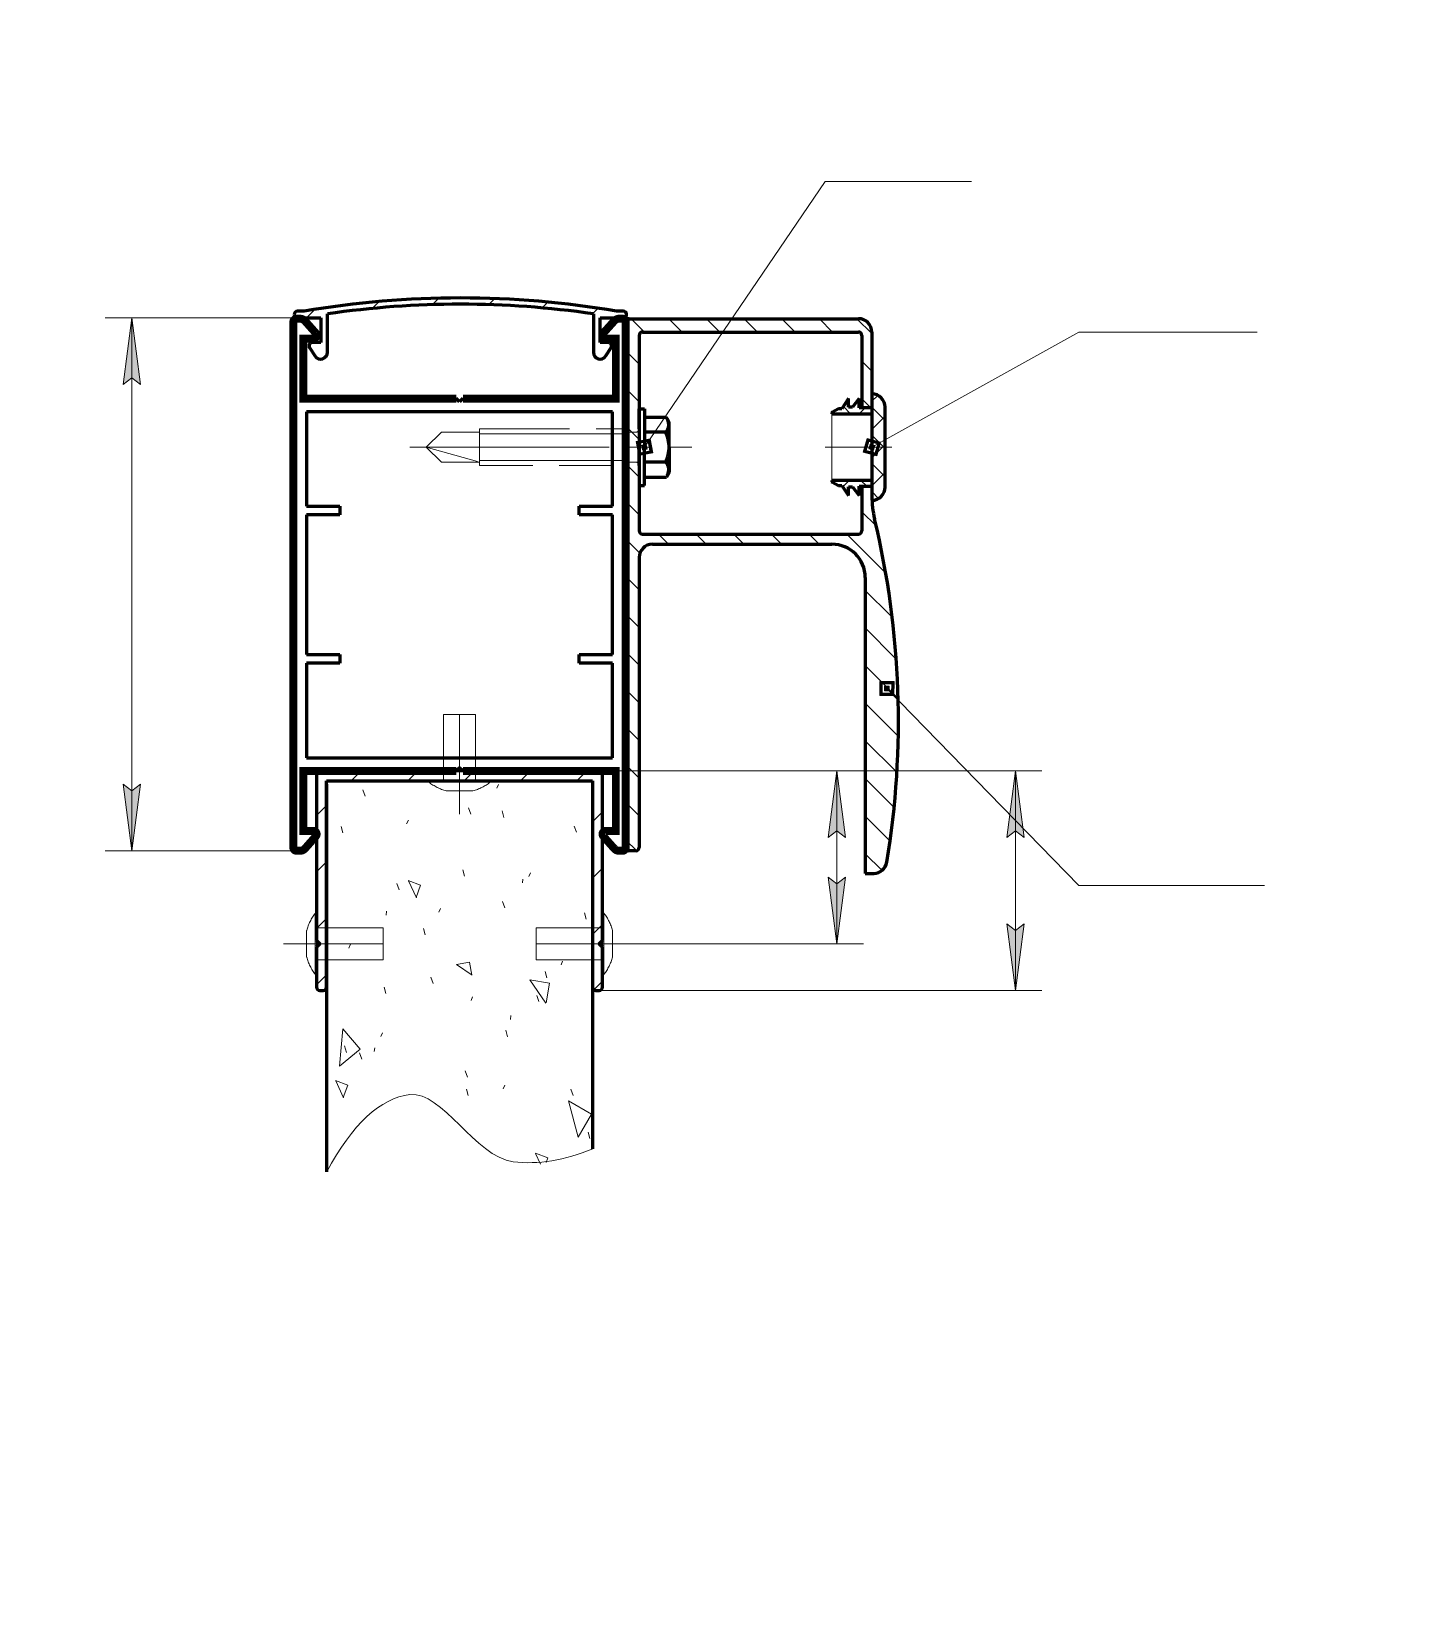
# Model space of a CAD drawing. Header units: millimetres. Extents: x 0 to 841, y 0 to 594.
# Drawn here: x 737.7 to 841, y 186 to 305.1 of the extents above; entities that cross this region are included whole.
import ezdxf

# ---------------------------------------------------------------- set-up
doc = ezdxf.new("R2010")
doc.units = ezdxf.units.MM
for name, pattern in [('K5LT32768', [0]), ('K5LT32769', [0]), ('K5LT32770', [0]), ('K5LT_AXLED', [19.5, 15, -1.5, 1.5, -1.5]), ('K5LT_BASIC', [0]), ('K5LT_DASHED', [6, 4, -2]), ('K5LT_THIN', [0]), ('K5LT_THIN_INCLUDED_TO_HATCHING', [0])]:
    doc.linetypes.add(name, pattern=pattern)
doc.layers.add('Системный слой', color=7, linetype='Continuous')

# ---------------------------------------------------------------- blocks, each defined once
blk = doc.blocks.new('U76')
at = {"layer": 'Системный слой', "color": 7, "linetype": 'K5LT32768', "lineweight": 18}
for p, q in [((800.89, 277.31), (801.34, 277.76)), ((797.89, 276.43), (798, 276.55)), ((799.29, 276.37), (798.75, 276.91)), ((799.94, 276.37), (800.39, 276.82)), ((801.89, 275.88), (800.89, 276.88)), ((800.89, 275.19), (801.89, 276.19)), ((801.89, 273.76), (800.89, 274.76)), ((800.89, 273.07), (801.89, 274.07)), ((800.86, 270.92), (801.89, 271.95)), ((801.89, 271.64), (800.89, 272.64)), ((798.21, 271.08), (797.92, 271.37)), ((798.71, 270.89), (799.19, 271.37)), ((800.5, 270.92), (800.05, 271.37)), ((801.4, 270.01), (800.89, 270.52))]:
    blk.add_line(p, q, dxfattribs=at)
blk = doc.blocks.new('U77')
at = {"layer": 'Системный слой', "color": 5, "linetype": 'K5LT_BASIC', "lineweight": 60, "true_color": 0x0000ff}
for p, q in [((782.64, 283.52), (799.89, 283.52)), ((782.39, 283.27), (782.39, 243.77)), ((783.64, 282.52), (799.89, 282.52)), ((800.89, 282.52), (800.89, 270.21)), ((783.39, 282.27), (783.39, 267.57)), ((800.14, 282.27), (800.14, 276.82)), ((800.14, 270.92), (800.14, 267.57)), ((783.64, 267.32), (799.89, 267.32)), ((784.39, 266.57), (797.89, 266.57)), ((783.39, 265.57), (783.39, 243.77)), ((800.39, 264.07), (800.39, 241.82)), ((783.14, 243.52), (782.64, 243.52)), ((800.39, 241.82), (801.03, 241.82))]:
    blk.add_line(p, q, dxfattribs=at)
for centre, radius, start, end in [((782.64, 283.27), 0.25, 90, 180), ((799.89, 282.52), 1, 0, 90), ((783.64, 282.27), 0.25, 90, 180), ((799.89, 282.27), 0.25, 0, 90), ((808.39, 270.21), 7.5, 180, 193.4748), ((737.73, 253.28), 65.16, 350.6199, 13.4748), ((783.64, 267.57), 0.25, 180, 270), ((799.89, 267.57), 0.25, 270, 0), ((784.39, 265.57), 1, 90, 180), ((797.89, 264.07), 2.5, 0, 90), ((782.64, 243.77), 0.25, 180, 270), ((783.14, 243.77), 0.25, 270, 0), ((801.03, 242.82), 1, 270, 350.6199)]:
    blk.add_arc(centre, radius, start, end, dxfattribs=at)

msp = doc.modelspace()

# ---------------------------------------------------------------- hatches: boundary and pattern name
at = {"layer": 'Системный слой'}
for points in [[(745.91, 278.58), (745.25, 283.58), (744.59, 278.58), (745.25, 279.08)], [(798.91, 244.52), (798.26, 249.52), (797.6, 244.52), (798.26, 245.02)], [(812.34, 244.52), (811.68, 249.52), (811.03, 244.52), (811.68, 245.02)], [(745.25, 243.52), (745.91, 248.52), (745.25, 248.02), (744.59, 248.52)], [(798.26, 236.53), (798.91, 241.53), (798.26, 241.03), (797.6, 241.53)], [(811.68, 233.02), (812.34, 238.02), (811.68, 237.52), (811.03, 238.02)]]:
    msp.add_hatch(color=7, dxfattribs=at).paths.add_polyline_path(points)
h = msp.add_hatch(dxfattribs=at)
h.set_pattern_fill('Металл', angle=-45, style=0, pattern_type=0)
h.set_pattern_definition([(-45, (0, 0), (1.4142136, 1.4142136), [])])
h.paths.add_polyline_path([(797.89, 266.57), (799.24, 266.18), (800.16, 265.13), (800.39, 264.07), (800.39, 241.82), (801.03, 241.82), (801.74, 242.11), (802.02, 242.66), (802.8, 249.83), (802.78, 257.05), (801.97, 264.22), (801.1, 268.46), (800.89, 270.21), (800.89, 269.87), (800.89, 270.92), (800.14, 270.92), (800.14, 267.57), (800.07, 267.39), (799.89, 267.32), (783.64, 267.32), (783.46, 267.39), (783.39, 267.57), (783.39, 282.27), (783.46, 282.45), (783.64, 282.52), (799.89, 282.52), (800.07, 282.45), (800.14, 282.27), (800.14, 276.82), (800.89, 276.82), (800.89, 282.52), (800.6, 283.23), (799.89, 283.52), (782.64, 283.52), (782.46, 283.45), (782.39, 283.27), (782.39, 243.77), (782.46, 243.59), (782.64, 243.52), (783.14, 243.52), (783.32, 243.59), (783.39, 243.77), (783.39, 265.57), (783.68, 266.28), (784.39, 266.57)])
h = msp.add_hatch(color=7, dxfattribs=at)
h.paths.add_polyline_path([(784.41, 273.44), (784.21, 274.49), (783.17, 274.29), (783.37, 273.25)])
h.paths.add_polyline_path([(784.2, 273.58), (784.07, 274.28), (783.38, 274.15), (783.51, 273.45)])
h.paths.add_polyline_path([(784, 273.72), (783.93, 274.07), (783.58, 274.01), (783.65, 273.66)])
h = msp.add_hatch(color=7, dxfattribs=at)
h.paths.add_polyline_path([(801.26, 273.21), (801.55, 274.23), (800.53, 274.52), (800.24, 273.5)])
h.paths.add_polyline_path([(801.33, 274.11), (801.13, 273.43), (800.45, 273.62), (800.65, 274.3)])
h.paths.add_polyline_path([(801.11, 273.99), (801.01, 273.65), (800.67, 273.74), (800.77, 274.08)])
h = msp.add_hatch(color=7, dxfattribs=at)
h.paths.add_polyline_path([(802.54, 255.18), (802.56, 256.24), (801.5, 256.26), (801.48, 255.2)])
h.paths.add_polyline_path([(802.37, 255.36), (802.38, 256.07), (801.67, 256.08), (801.66, 255.37)])
h.paths.add_polyline_path([(802.19, 255.54), (802.2, 255.9), (801.85, 255.9), (801.84, 255.55)])

# ---------------------------------------------------------------- linework, layer by layer
at = {"layer": 'Системный слой', "color": 7, "linetype": 'K5LT_THIN', "lineweight": 18}
for p, q in [((797.39, 293.83), (783.79, 273.87)), ((797.39, 293.83), (808.38, 293.83)), ((757.7, 283.58), (743.25, 283.58)), ((744.59, 278.58), (745.25, 283.58)), ((745.25, 283.58), (745.91, 278.58)), ((745.25, 283.58), (745.25, 243.52)), ((816.46, 282.52), (800.89, 273.87)), ((816.46, 282.52), (829.86, 282.52)), ((745.25, 279.08), (744.59, 278.58)), ((745.91, 278.58), (745.25, 279.08)), ((771.39, 274.99), (771.39, 272.74)), ((771.39, 274.87), (779.83, 274.87)), ((779.83, 274.87), (782.64, 274.87)), ((782.64, 274.99), (782.64, 273.87)), ((784.21, 274.49), (783.17, 274.29)), ((783.17, 274.29), (783.37, 273.25)), ((784.07, 274.28), (783.38, 274.15)), ((783.38, 274.15), (783.51, 273.45)), ((783.93, 274.07), (783.58, 274.01)), ((783.58, 274.01), (783.65, 273.66)), ((783.93, 274.07), (784.07, 274.28)), ((784, 273.72), (783.93, 274.07)), ((784.07, 274.28), (784.21, 274.49)), ((784.2, 273.58), (784.07, 274.28)), ((784.41, 273.44), (784.21, 274.49)), ((800.53, 274.52), (800.24, 273.5)), ((800.65, 274.3), (800.45, 273.62)), ((801.55, 274.23), (800.53, 274.52)), ((801.33, 274.11), (800.65, 274.3)), ((800.77, 274.08), (800.67, 273.74)), ((801.11, 273.99), (800.77, 274.08)), ((801.11, 273.99), (801.33, 274.11)), ((801.13, 273.43), (801.33, 274.11)), ((801.26, 273.21), (801.55, 274.23)), ((801.33, 274.11), (801.55, 274.23)), ((771.39, 272.87), (782.64, 272.87)), ((782.64, 272.74), (782.64, 273.87)), ((783.37, 273.25), (784.41, 273.44)), ((783.51, 273.45), (784.2, 273.58)), ((783.65, 273.66), (784, 273.72)), ((800.24, 273.5), (801.26, 273.21)), ((800.45, 273.62), (801.13, 273.43)), ((800.67, 273.74), (801.01, 273.65)), ((801.01, 273.65), (801.11, 273.99)), ((801.5, 256.26), (801.48, 255.2)), ((802.56, 256.24), (801.5, 256.26)), ((802.54, 255.18), (802.56, 256.24)), ((801.48, 255.2), (802.54, 255.18)), ((801.67, 256.08), (801.66, 255.37)), ((801.66, 255.37), (802.37, 255.36)), ((802.38, 256.07), (801.67, 256.08)), ((801.85, 255.9), (801.84, 255.55)), ((801.84, 255.55), (802.19, 255.54)), ((802.2, 255.9), (801.85, 255.9)), ((816.46, 240.91), (802.02, 255.72)), ((802.19, 255.54), (802.2, 255.9)), ((802.19, 255.54), (802.37, 255.36)), ((802.37, 255.36), (802.38, 256.07)), ((802.37, 255.36), (802.54, 255.18)), ((780.39, 249.52), (813.68, 249.52)), ((780.39, 249.52), (800.26, 249.52)), ((797.6, 244.52), (798.26, 249.52)), ((798.26, 249.52), (798.91, 244.52)), ((798.26, 249.52), (798.26, 236.53)), ((811.03, 244.52), (811.68, 249.52)), ((811.68, 249.52), (812.34, 244.52)), ((811.68, 233.02), (811.68, 249.52)), ((745.25, 243.52), (744.59, 248.52)), ((744.59, 248.52), (745.25, 248.02)), ((745.25, 248.02), (745.91, 248.52)), ((745.91, 248.52), (745.25, 243.52)), ((798.26, 245.02), (797.6, 244.52)), ((798.91, 244.52), (798.26, 245.02)), ((811.68, 245.02), (811.03, 244.52)), ((812.34, 244.52), (811.68, 245.02)), ((757.65, 243.52), (743.25, 243.52)), ((798.26, 236.53), (797.6, 241.53)), ((797.6, 241.53), (798.26, 241.03)), ((798.26, 241.03), (798.91, 241.53)), ((798.91, 241.53), (798.26, 236.53)), ((816.46, 240.91), (830.42, 240.91)), ((811.68, 233.02), (811.03, 238.02)), ((811.03, 238.02), (811.68, 237.52)), ((811.68, 237.52), (812.34, 238.02)), ((812.34, 238.02), (811.68, 233.02)), ((783.14, 236.53), (800.26, 236.53)), ((780.14, 233.02), (813.68, 233.02))]:
    msp.add_line(p, q, dxfattribs=at)
at = {"layer": 'Системный слой', "color": 7, "linetype": 'K5LT32768', "lineweight": 18}
for p, q in [((763.32, 284.29), (763.85, 284.82)), ((767.85, 284.58), (768.34, 285.07)), ((772.09, 284.58), (772.55, 285.03)), ((776.09, 284.33), (776.53, 284.77)), ((758.37, 283.58), (759.01, 284.22)), ((779.89, 283.89), (780.31, 284.31)), ((759.52, 280.49), (759.94, 280.91)), ((761.74, 248.77), (762.49, 249.52)), ((765.99, 248.77), (766.74, 249.52)), ((770.23, 248.77), (770.98, 249.52)), ((774.47, 248.77), (775.22, 249.52)), ((778.71, 248.77), (779.46, 249.52)), ((759.14, 246.17), (759.89, 246.92)), ((779.89, 245.71), (780.64, 246.46)), ((759.14, 241.93), (759.89, 242.68)), ((779.89, 241.46), (780.64, 242.21)), ((759.14, 237.68), (759.89, 238.43)), ((779.89, 237.22), (780.64, 237.97)), ((759.14, 233.44), (759.89, 234.19)), ((779.99, 233.07), (780.64, 233.73))]:
    msp.add_line(p, q, dxfattribs=at)
at = {"layer": 'Системный слой', "color": 5, "linetype": 'K5LT_BASIC', "lineweight": 60, "true_color": 0x0000ff}
for p, q in [((758.2, 284.08), (757.7, 284.08)), ((757.7, 283.58), (758.2, 283.58)), ((758.2, 283.58), (759.45, 283.58)), ((759.45, 283.58), (759.45, 281.73)), ((759.95, 280.98), (759.95, 283.88)), ((779.95, 283.88), (779.95, 280.98)), ((780.45, 281.73), (780.45, 283.58)), ((780.45, 283.58), (781.7, 283.58)), ((782.2, 284.08), (781.7, 284.08)), ((781.7, 283.58), (782.2, 283.58)), ((758.61, 281.35), (759.03, 280.71)), ((759.45, 281.73), (758.82, 281.73)), ((781.07, 281.73), (780.45, 281.73)), ((781.28, 281.35), (780.87, 280.71)), ((780.87, 280.71), (781.28, 281.35)), ((800.89, 277.87), (800.89, 276.82)), ((781.39, 276.52), (758.39, 276.52)), ((758.39, 276.52), (758.39, 272.66)), ((769.89, 277.27), (769.64, 277.52)), ((770.14, 277.52), (769.89, 277.27)), ((781.39, 269.42), (781.39, 276.52)), ((783.39, 275.24), (783.39, 276.74)), ((783.39, 276.74), (783.79, 276.74)), ((783.79, 276.74), (783.79, 273.87)), ((797.89, 276.46), (797.89, 276.37)), ((798.39, 276.74), (797.92, 276.5)), ((798.64, 276.74), (798.39, 276.74)), ((799.14, 277.52), (798.64, 276.74)), ((799.14, 276.87), (799.14, 277.52)), ((799.44, 276.87), (799.14, 276.87)), ((799.94, 277.52), (799.44, 276.87)), ((799.94, 276.82), (799.94, 277.52)), ((800.89, 276.82), (799.94, 276.82)), ((801.89, 270.87), (801.89, 276.87)), ((783.39, 275.24), (783.39, 273.87)), ((783.79, 276.12), (785.44, 276.12)), ((785.64, 275.77), (785.44, 276.12)), ((785.64, 273.87), (785.64, 275.77)), ((797.89, 276.37), (800.89, 276.37)), ((800.89, 276.37), (800.89, 271.37)), ((785.41, 274.99), (783.79, 274.99)), ((783.39, 272.49), (783.39, 273.87)), ((783.79, 270.99), (783.79, 273.87)), ((785.64, 273.87), (785.64, 271.97)), ((758.39, 272.66), (758.39, 269.42)), ((783.39, 272.49), (783.39, 270.99)), ((785.41, 272.74), (783.79, 272.74)), ((783.79, 271.62), (785.44, 271.62)), ((785.64, 271.97), (785.44, 271.62)), ((783.39, 270.99), (783.79, 270.99)), ((800.89, 271.37), (797.89, 271.37)), ((797.89, 271.37), (797.89, 271.27)), ((797.92, 271.23), (798.39, 270.99)), ((798.39, 270.99), (798.64, 270.99)), ((798.64, 270.99), (799.14, 270.22)), ((799.14, 270.87), (799.44, 270.87)), ((799.14, 270.22), (799.14, 270.87)), ((799.44, 270.87), (799.94, 270.22)), ((799.94, 270.92), (800.89, 270.92)), ((799.94, 270.22), (799.94, 270.92)), ((800.89, 270.92), (800.89, 269.87)), ((758.39, 269.42), (760.89, 269.42)), ((760.89, 269.42), (760.89, 268.77)), ((778.89, 268.77), (778.89, 269.42)), ((778.89, 269.42), (781.39, 269.42)), ((760.89, 268.77), (758.39, 268.77)), ((758.39, 268.77), (758.39, 258.27)), ((781.39, 268.77), (778.89, 268.77)), ((781.39, 258.27), (781.39, 268.77)), ((758.39, 258.27), (760.89, 258.27)), ((760.89, 257.62), (758.39, 257.62)), ((758.39, 257.62), (758.39, 250.52)), ((760.89, 258.27), (760.89, 257.62)), ((778.89, 257.62), (778.89, 258.27)), ((778.89, 258.27), (781.39, 258.27)), ((781.39, 257.62), (778.89, 257.62)), ((781.39, 250.52), (781.39, 257.62)), ((758.39, 250.52), (781.39, 250.52)), ((759.14, 249.27), (759.14, 236.77)), ((780.39, 249.52), (759.39, 249.52)), ((769.89, 249.77), (769.64, 249.52)), ((770.14, 249.52), (769.89, 249.77)), ((780.64, 236.77), (780.64, 249.27)), ((759.89, 248.77), (779.89, 248.77)), ((759.89, 233.27), (759.89, 248.77)), ((759.9, 219.38), (759.9, 248.52)), ((779.89, 248.77), (779.89, 233.27)), ((759.14, 236.77), (759.39, 236.52)), ((759.39, 236.52), (759.14, 236.27)), ((759.14, 236.27), (759.14, 233.27)), ((780.39, 236.52), (780.64, 236.77)), ((780.64, 236.27), (780.39, 236.52)), ((780.64, 233.27), (780.64, 236.27)), ((759.39, 233.02), (759.64, 233.02)), ((779.9, 221.12), (779.9, 233.26)), ((780.14, 233.02), (780.39, 233.02))]:
    msp.add_line(p, q, dxfattribs=at)
at = {"layer": 'Системный слой', "color": 7, "linetype": 'K5LT_DASHED', "lineweight": 18}
for p, q in [((771.39, 274.99), (771.39, 275.24)), ((771.39, 275.24), (774.15, 275.24)), ((774.15, 275.24), (782.64, 275.24)), ((782.64, 275.24), (782.64, 274.99)), ((767.39, 273.87), (768.52, 274.99)), ((768.52, 274.99), (771.39, 274.99)), ((782.64, 274.99), (783.14, 274.99)), ((767.39, 273.87), (771.39, 272.74)), ((767.39, 273.87), (768.52, 272.74)), ((768.52, 272.74), (771.39, 272.74)), ((771.39, 272.74), (771.39, 272.49)), ((771.39, 272.49), (782.64, 272.49)), ((782.64, 272.74), (783.14, 272.74)), ((782.64, 272.49), (782.64, 272.74))]:
    msp.add_line(p, q, dxfattribs=at)
at = {"layer": 'Системный слой', "color": 7, "linetype": 'K5LT32769', "lineweight": 18}
msp.add_line((797.89, 276.37), (797.89, 271.37), dxfattribs=at)
at = {"layer": 'Системный слой', "color": 30, "linetype": 'K5LT_AXLED', "lineweight": 18, "true_color": 0xff8000}
for p, q in [((766.14, 273.87), (787.36, 273.87)), ((797.39, 273.87), (802.39, 273.87)), ((768.69, 248.77), (768.69, 253.77)), ((768.69, 253.77), (769.89, 253.77)), ((771.09, 253.77), (769.89, 253.77)), ((769.89, 253.77), (769.89, 246.27)), ((771.09, 248.77), (771.09, 253.77)), ((767.59, 248.77), (769.89, 248.77)), ((767.59, 248.77), (767.59, 248.67)), ((767.59, 248.67), (769.89, 248.67)), ((768.89, 248.02), (769.89, 248.02)), ((772.19, 248.77), (769.89, 248.77)), ((772.19, 248.67), (769.89, 248.67)), ((770.89, 248.02), (769.89, 248.02)), ((772.19, 248.77), (772.19, 248.67)), ((759.04, 238.83), (759.04, 236.53)), ((759.14, 238.83), (759.04, 238.83)), ((759.14, 238.83), (759.14, 236.53)), ((780.64, 238.83), (780.64, 236.53)), ((780.64, 238.83), (780.74, 238.83)), ((780.74, 238.83), (780.74, 236.53)), ((758.39, 237.53), (758.39, 236.53)), ((759.14, 237.73), (764.14, 237.73)), ((764.14, 237.73), (764.14, 236.53)), ((780.64, 237.73), (775.64, 237.73)), ((775.64, 237.73), (775.64, 236.53)), ((781.39, 237.53), (781.39, 236.53)), ((764.14, 236.53), (756.64, 236.53)), ((758.39, 235.53), (758.39, 236.53)), ((759.04, 234.23), (759.04, 236.53)), ((759.14, 234.23), (759.14, 236.53)), ((764.14, 235.33), (764.14, 236.53)), ((775.64, 235.33), (775.64, 236.53)), ((775.64, 236.53), (783.14, 236.53)), ((780.64, 234.23), (780.64, 236.53)), ((780.74, 234.23), (780.74, 236.53)), ((781.39, 235.53), (781.39, 236.53)), ((759.14, 235.33), (764.14, 235.33)), ((780.64, 235.33), (775.64, 235.33)), ((759.14, 234.23), (759.04, 234.23)), ((780.64, 234.23), (780.74, 234.23))]:
    msp.add_line(p, q, dxfattribs=at)
at = {"layer": 'Системный слой', "color": 7, "linetype": 'K5LT32770', "lineweight": 18}
for p, q in [((762.78, 247.64), (762.61, 248.11)), ((772.68, 248.24), (772.81, 248.51)), ((770.73, 246.28), (770.56, 246.75)), ((765.91, 245.55), (766.04, 245.82)), ((773.21, 246.03), (773.09, 246.52)), ((761.11, 244.86), (760.98, 245.34)), ((778.67, 244.91), (778.5, 245.38)), ((770.26, 241.62), (770.13, 242.1)), ((775.1, 241.6), (775.23, 241.87)), ((765.35, 240.59), (765.18, 241.06)), ((766.96, 240.94), (766.02, 241.28)), ((766.65, 239.99), (766.05, 241.27)), ((766.62, 240), (766.96, 240.94)), ((774.63, 241.1), (774.65, 241.4)), ((773.29, 239.23), (773.12, 239.7)), ((764.38, 238.69), (764.4, 238.99)), ((768.33, 238.91), (768.45, 239.18)), ((779.41, 238.38), (779.28, 238.86)), ((767.3, 237.2), (767.17, 237.68)), ((761.56, 236.21), (761.68, 236.49)), ((759.97, 234.91), (759.89, 235.11)), ((770.64, 235.14), (769.65, 234.97)), ((770.83, 234.16), (769.67, 234.97)), ((770.81, 234.16), (770.64, 235.14)), ((777.52, 234.95), (777.64, 235.22)), ((767.91, 233.55), (767.74, 234.02)), ((776.38, 232.07), (775.17, 233.81)), ((776.65, 233.56), (775.18, 233.82)), ((776.45, 233.96), (776.32, 234.44)), ((776.39, 232.08), (776.65, 233.56)), ((764.34, 232.79), (764.21, 233.27)), ((770.75, 232.26), (770.87, 232.53)), ((775.86, 232.18), (775.69, 232.65)), ((773.73, 230.84), (773.75, 231.14)), ((760.86, 227.32), (761.11, 230.13)), ((762.41, 228.61), (761.12, 230.14)), ((773.49, 229.54), (773.36, 230.03)), ((761.38, 228.37), (761.25, 228.85)), ((763.48, 228.43), (763.51, 228.72)), ((763.97, 229.57), (764.1, 229.84)), ((760.87, 227.32), (762.41, 228.61)), ((762.53, 227.86), (762.36, 228.33)), ((770.48, 226.5), (770.31, 226.97)), ((761.49, 225.91), (760.55, 226.25)), ((761.17, 224.95), (760.58, 226.23)), ((761.15, 224.97), (761.49, 225.91)), ((770.53, 225.13), (770.41, 225.61)), ((773.16, 225.62), (773.29, 225.89)), ((778.42, 225.13), (778.25, 225.6)), ((778.81, 221.99), (778.07, 224.72)), ((779.82, 223.72), (778.08, 224.72)), ((778.82, 221.99), (779.82, 223.72)), ((779.69, 221.89), (779.56, 222.37)), ((776.53, 220.43), (775.59, 220.78)), ((775.98, 219.97), (775.61, 220.76)), ((776.4, 220.09), (776.53, 220.43))]:
    msp.add_line(p, q, dxfattribs=at)
at = {"layer": 'Системный слой', "color": 5, "linetype": 'K5LT_BASIC', "true_color": 0x0000ff, "const_width": 0.6}
for points in [[(769.64, 277.52), (758.14, 277.52), (758.14, 282.02), (758.89, 282.02, 0.646887), (759.08, 282.44), (758.27, 283.35, 0.214413), (757.89, 283.52), (757.64, 283.52, 0.414214), (757.39, 283.27), (757.39, 272.66)], [(770.14, 249.52), (781.64, 249.52), (781.64, 245.02), (780.89, 245.02, 0.646887), (780.7, 244.61), (781.52, 243.69, 0.214413), (781.89, 243.52), (782.14, 243.52, 0.414214), (782.39, 243.77), (782.39, 283.27, 0.414214), (782.14, 283.52), (781.89, 283.52, 0.214413), (781.52, 283.35), (780.7, 282.44, 0.646887), (780.89, 282.02), (781.64, 282.02), (781.64, 277.52), (770.14, 277.52)], [(757.39, 272.66), (757.39, 243.77, 0.414214), (757.64, 243.52), (757.89, 243.52, 0.214413), (758.27, 243.69), (759.08, 244.61, 0.646887), (758.89, 245.02), (758.14, 245.02), (758.14, 249.52), (769.64, 249.52)]]:
    msp.add_lwpolyline(points, format="xyb", dxfattribs=at)
at = {"layer": 'Системный слой', "color": 5, "linetype": 'K5LT_BASIC', "lineweight": 60, "true_color": 0x0000ff}
for centre, radius, start, end in [((769.95, 215.55), 69.53, 80.271, 99.729), ((757.7, 283.83), 0.25, 90, 180), ((757.7, 283.83), 0.25, 180, 270), ((769.95, 215.55), 69.06, 81.6738, 98.3262), ((782.2, 283.83), 0.25, 0, 90), ((782.2, 283.83), 0.25, 270, 0), ((758.82, 281.48), 0.25, 90, 213.1394), ((781.07, 281.48), 0.25, 326.8606, 90), ((759.45, 280.98), 0.5, 213.1394, 0), ((780.45, 280.98), 0.5, 180, 326.8606), ((800.89, 276.87), 1, 0, 90), ((797.94, 276.46), 0.05, 116.5651, 180), ((784.75, 275.57), 0.871, 318.5991, 27.6439), ((782.98, 273.89), 2.66, 359.397, 24.334), ((782.98, 273.84), 2.66, 335.666, 0.603), ((784.75, 272.16), 0.871, 332.3561, 41.4009), ((797.94, 271.27), 0.05, 180, 243.4349), ((800.89, 270.87), 1, 270, 0), ((759.39, 249.27), 0.25, 90, 180), ((780.39, 249.27), 0.25, 0, 90), ((759.39, 233.27), 0.25, 180, 270), ((759.64, 233.27), 0.25, 270, 0), ((780.14, 233.27), 0.25, 180, 270), ((780.39, 233.27), 0.25, 270, 0)]:
    msp.add_arc(centre, radius, start, end, dxfattribs=at)
at = {"layer": 'Системный слой', "color": 7, "linetype": 'K5LT_DASHED', "lineweight": 18}
for centre, start, end in [((783.14, 275.24), 270, 0), ((783.14, 272.49), 0, 90)]:
    msp.add_arc(centre, 0.25, start, end, dxfattribs=at)
at = {"layer": 'Системный слой', "color": 30, "linetype": 'K5LT_AXLED', "lineweight": 18, "true_color": 0xff8000}
for centre, start, end in [((769.89, 251.65), 232.2921, 254.5778), ((769.89, 251.65), 285.4222, 307.7079), ((762.02, 236.53), 142.2921, 164.5778), ((777.77, 236.53), 15.4222, 37.7079), ((762.02, 236.53), 195.4222, 217.7079), ((777.77, 236.53), 322.2921, 344.5778)]:
    msp.add_arc(centre, 3.76, start, end, dxfattribs=at)
at = {"layer": 'Системный слой', "color": 7, "linetype": 'K5LT_THIN_INCLUDED_TO_HATCHING', "lineweight": 18}
msp.add_open_spline([(759.9, 219.38), (761.84, 222.99), (763.93, 224.93), (766.16, 225.19), (768.58, 225.48), (771.06, 220.52), (773.92, 220.15), (775.79, 219.91), (777.79, 220.24), (779.9, 221.12)], degree=3, knots=[0, 0, 0, 0, 1, 1, 1, 2, 2, 2, 3, 3, 3, 3], dxfattribs=at)

# ---------------------------------------------------------------- block references
at = {"layer": 'Системный слой'}
for name in ['U77', 'U76']:
    msp.add_blockref(name, (0, 0), dxfattribs=at)

doc.saveas('drawing.dxf')
